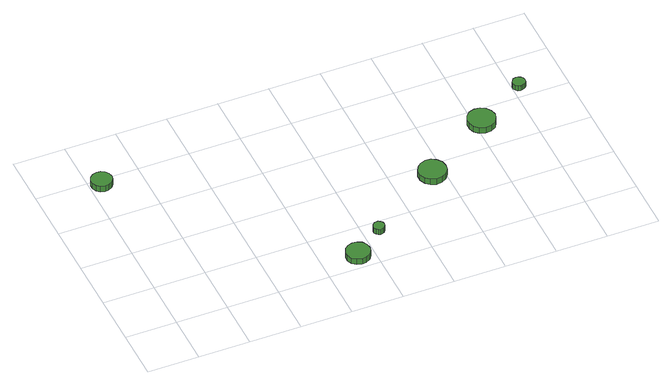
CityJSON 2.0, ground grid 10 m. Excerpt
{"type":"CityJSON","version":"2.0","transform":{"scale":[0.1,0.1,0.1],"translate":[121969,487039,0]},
"CityObjects":{
"tree1":{"type":"SolitaryVegetationObject","attributes":{"function":"something"},"geometry":[{"type":"MultiSurface","lod":"1","boundaries":[[[0,1,2,3,4,5,6,7,8,9,10,11,12,13,14]],[[15,16,17,18,19,20,21,22,23,24,25,26,27,28,29]],[[0,29,28,1]],[[1,28,27,2]],[[2,27,26,3]],[[3,26,25,4]],[[4,25,24,5]],[[5,24,23,6]],[[6,23,22,7]],[[7,22,21,8]],[[8,21,20,9]],[[9,20,19,10]],[[10,19,18,11]],[[11,18,17,12]],[[12,17,16,13]],[[13,16,15,14]],[[14,15,29,0]]]}]},
"tree2":{"type":"SolitaryVegetationObject","attributes":{"function":"something"},"geometry":[{"type":"MultiSurface","lod":"1","boundaries":[[[30,31,32,33,34,35,36,37,38,39,40,41,42,43,44]],[[45,46,47,48,49,50,51,52,53,54,55,56,57,58,59]],[[30,59,58,31]],[[31,58,57,32]],[[32,57,56,33]],[[33,56,55,34]],[[34,55,54,35]],[[35,54,53,36]],[[36,53,52,37]],[[37,52,51,38]],[[38,51,50,39]],[[39,50,49,40]],[[40,49,48,41]],[[41,48,47,42]],[[42,47,46,43]],[[43,46,45,44]],[[44,45,59,30]]]}]},
"tree3":{"type":"SolitaryVegetationObject","attributes":{"function":"something"},"geometry":[{"type":"MultiSurface","lod":"1","boundaries":[[[60,61,62,63,64,65,66,67,68,69,70,71,72,73,74]],[[75,76,77,78,79,80,81,82,83,84,85,86,87,88,89]],[[60,89,88,61]],[[61,88,87,62]],[[62,87,86,63]],[[63,86,85,64]],[[64,85,84,65]],[[65,84,83,66]],[[66,83,82,67]],[[67,82,81,68]],[[68,81,80,69]],[[69,80,79,70]],[[70,79,78,71]],[[71,78,77,72]],[[72,77,76,73]],[[73,76,75,74]],[[74,75,89,60]]]}]},
"tree4":{"type":"SolitaryVegetationObject","attributes":{"function":"something"},"geometry":[{"type":"MultiSurface","lod":"1","boundaries":[[[90,91,92,93,94,95,96,97,98,99,100,101,102,103,104]],[[105,106,107,108,109,110,111,112,113,114,115,116,117,118,119]],[[90,119,118,91]],[[91,118,117,92]],[[92,117,116,93]],[[93,116,115,94]],[[94,115,114,95]],[[95,114,113,96]],[[96,113,112,97]],[[97,112,111,98]],[[98,111,110,99]],[[99,110,109,100]],[[100,109,108,101]],[[101,108,107,102]],[[102,107,106,103]],[[103,106,105,104]],[[104,105,119,90]]]}]},
"tree5":{"type":"SolitaryVegetationObject","attributes":{"function":"something"},"geometry":[{"type":"MultiSurface","lod":"1","boundaries":[[[120,121,122,123,124,125,126,127,128,129,130,131,132,133,134]],[[135,136,137,138,139,140,141,142,143,144,145,146,147,148,149]],[[120,149,148,121]],[[121,148,147,122]],[[122,147,146,123]],[[123,146,145,124]],[[124,145,144,125]],[[125,144,143,126]],[[126,143,142,127]],[[127,142,141,128]],[[128,141,140,129]],[[129,140,139,130]],[[130,139,138,131]],[[131,138,137,132]],[[132,137,136,133]],[[133,136,135,134]],[[134,135,149,120]]]}]},
"tree6":{"type":"SolitaryVegetationObject","attributes":{"function":"something"},"geometry":[{"type":"MultiSurface","lod":"1","boundaries":[[[150,151,152,153,154,155,156,157,158,159,160,161,162,163,164]],[[165,166,167,168,169,170,171,172,173,174,175,176,177,178,179]],[[150,179,178,151]],[[151,178,177,152]],[[152,177,176,153]],[[153,176,175,154]],[[154,175,174,155]],[[155,174,173,156]],[[156,173,172,157]],[[157,172,171,158]],[[158,171,170,159]],[[159,170,169,160]],[[160,169,168,161]],[[161,168,167,162]],[[162,167,166,163]],[[163,166,165,164]],[[164,165,179,150]]]}]}
},
"vertices":[
[43,387,16],[41,395,16],[36,402,16],[29,406,16],[21,407,16],[13,405,16],[6,399,16],[3,391,16],[3,383,16],[6,375,16],[13,369,16],[21,367,16],[29,368,16],[36,372,16],[41,379,16],[41,379,3],[36,372,3],[29,368,3],[21,367,3],[13,369,3],[6,375,3],[3,383,3],[3,391,3],[6,399,3],[13,405,3],[21,407,3],[29,406,3],[36,402,3],[41,395,3],[43,387,3],
[392,31,14],[390,40,14],[385,48,14],[376,53,14],[367,54,14],[358,51,14],[350,45,14],[346,36,14],[346,26,14],[350,17,14],[358,11,14],[367,8,14],[376,9,14],[385,14,14],[390,22,14],[390,22,1],[385,14,1],[376,9,1],[367,8,1],[358,11,1],[350,17,1],[346,26,1],[346,36,1],[350,45,1],[358,51,1],[367,54,1],[376,53,1],[385,48,1],[390,40,1],[392,31,1],
[441,77,14],[440,82,14],[437,85,14],[433,88,14],[429,88,14],[425,87,14],[421,84,14],[419,80,14],[419,75,14],[421,71,14],[425,68,14],[429,66,14],[433,67,14],[437,69,14],[440,73,14],[440,73,1],[437,69,1],[433,67,1],[429,66,1],[425,68,1],[421,71,1],[419,75,1],[419,80,1],[421,84,1],[425,87,1],[429,88,1],[433,88,1],[437,85,1],[440,82,1],[441,77,1],
[603,173,16],[601,184,16],[594,193,16],[585,199,16],[574,200,16],[563,196,16],[555,189,16],[550,179,16],[550,168,16],[555,157,16],[563,150,16],[574,146,16],[585,148,16],[594,153,16],[601,162,16],[601,162,3],[594,153,3],[585,148,3],[574,146,3],[563,150,3],[555,157,3],[550,168,3],[550,179,3],[555,189,3],[563,196,3],[574,200,3],[585,199,3],[594,193,3],[601,184,3],[603,173,3],
[739,263,15],[736,274,15],[730,283,15],[720,289,15],[709,290,15],[698,287,15],[690,279,15],[686,269,15],[686,258,15],[690,248,15],[698,240,15],[709,237,15],[720,238,15],[730,243,15],[736,253,15],[736,253,2],[730,243,2],[720,238,2],[709,237,2],[698,240,2],[690,248,2],[686,258,2],[686,269,2],[690,279,2],[698,287,2],[709,290,2],[720,289,2],[730,283,2],[736,274,2],[739,263,2],
[825,326,14],[824,331,14],[821,335,14],[816,338,14],[811,338,14],[806,337,14],[803,333,14],[800,329,14],[800,324,14],[803,319,14],[806,316,14],[811,314,14],[816,315,14],[821,317,14],[824,321,14],[824,321,2],[821,317,2],[816,315,2],[811,314,2],[806,316,2],[803,319,2],[800,324,2],[800,329,2],[803,333,2],[806,337,2],[811,338,2],[816,338,2],[821,335,2],[824,331,2],[825,326,2]
]}
